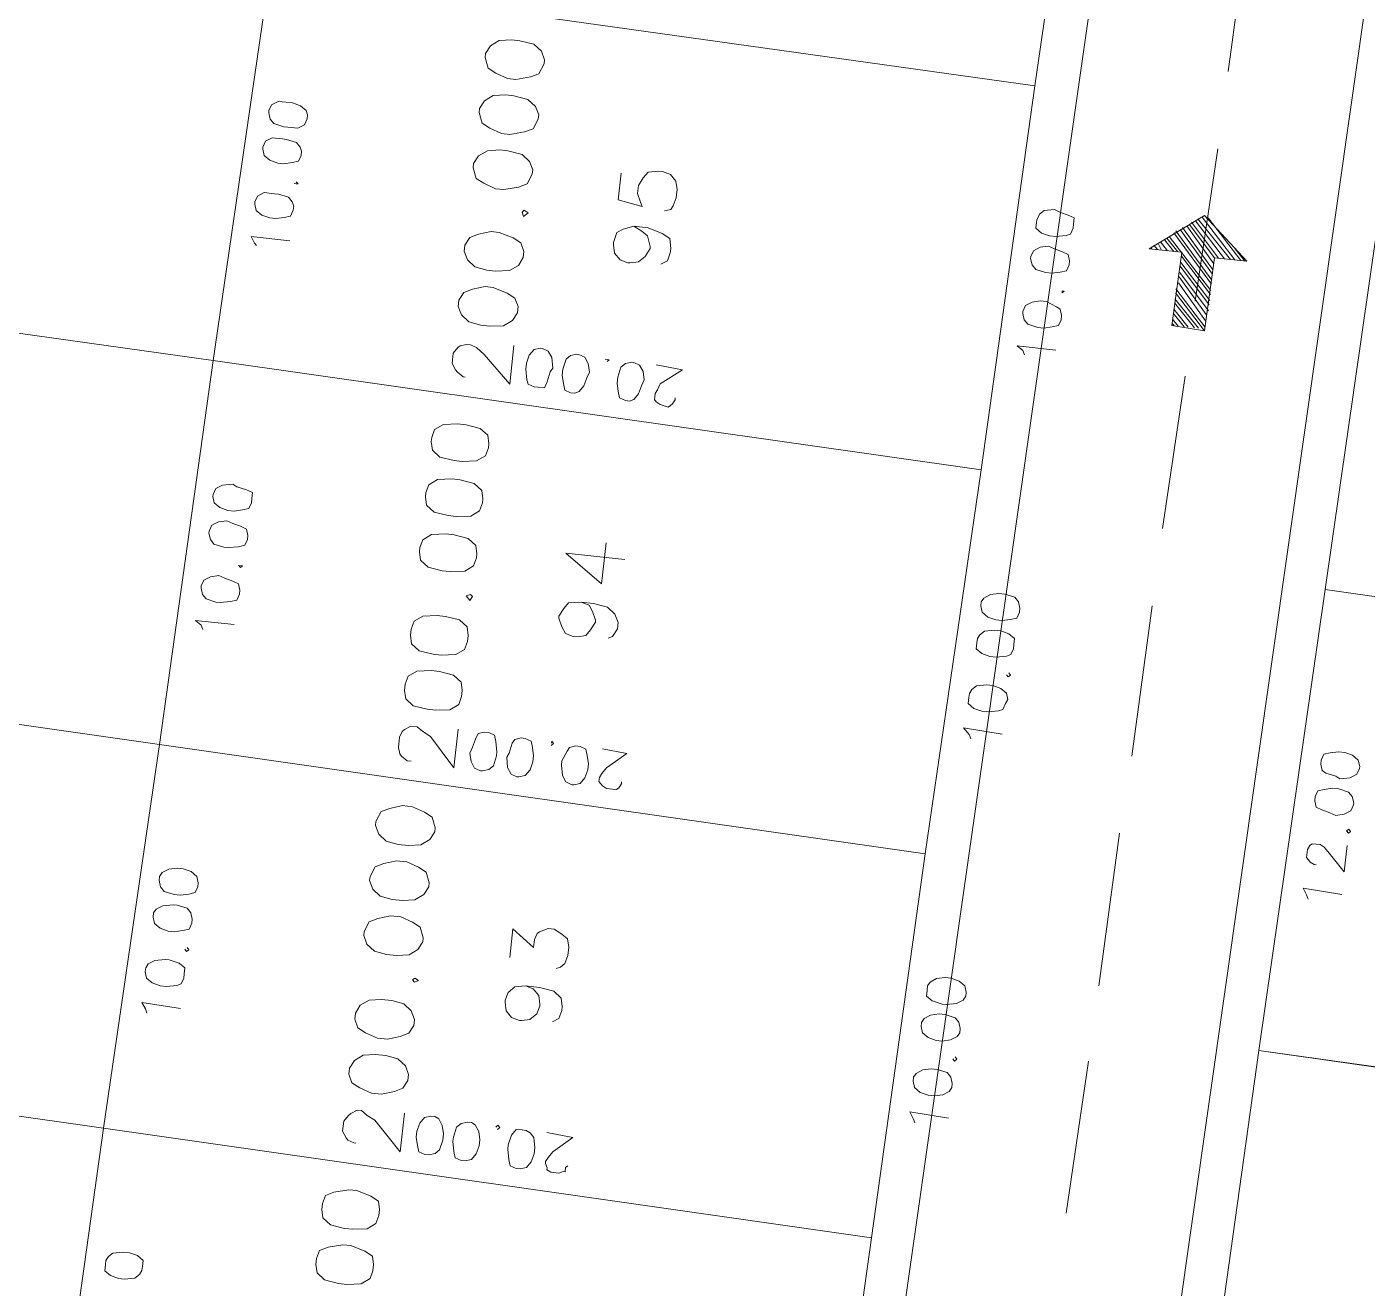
# Model space of a CAD drawing. Header units: metres. Extents: x -977055 to 805873, y -1033982 to 242021.
# Drawn here: x 2428.26 to 2463, y 715.44 to 748.14 of the extents above; entities that cross this region are included whole.
import ezdxf

# ---------------------------------------------------------------- set-up
doc = ezdxf.new("R2010")
doc.units = ezdxf.units.M
for name, color, linetype in [('PDF_acera', 7, 'Continuous'), ('PDF_areas por lote', 7, 'Continuous'), ('PDF_COTAS', 7, 'Continuous'), ('PDF_linea de centro', 7, 'Continuous'), ('PDF_LOTES', 7, 'Continuous'), ('PDF_No. lotes', 7, 'Continuous'), ('PDF_VIAS', 7, 'Continuous')]:
    doc.layers.add(name, color=color, linetype=linetype)

# ---------------------------------------------------------------- blocks, each defined once
blk = doc.blocks.new('CALLE')
at = {"layer": 'PDF_acera', "lineweight": 9}
for points in [[(-202.620096, -50.252832), (-201.265344, -48.982752), (-200.206944, -17.865792), (-201.477024, -16.468704), (-297.368064, -13.208832), (-298.722816, -14.478912), (-299.781216, -45.595872), (-298.511136, -46.950624)], [(-139.031424, -91.826784), (-137.676672, -90.556704), (-136.618272, -59.439744), (-137.888352, -58.084992), (-293.684832, -52.750656), (-245.083104, -88.185888)]]:
    blk.add_lwpolyline(points, close=True, dxfattribs=at)
at = {"layer": 'PDF_areas por lote', "lineweight": 9}
for points in [[(-268.706592, -35.816256), (-268.875936, -35.858592), (-269.002944, -36.027936), (-269.04528, -36.324288), (-269.04528, -36.493632), (-269.002944, -36.789984), (-268.875936, -36.959328), (-268.706592, -37.001664), (-268.579584, -37.001664), (-268.41024, -36.959328), (-268.325568, -36.789984), (-268.240896, -36.493632), (-268.240896, -36.324288), (-268.325568, -36.027936), (-268.41024, -35.858592), (-268.579584, -35.816256)], [(-267.56352, -35.816256), (-267.732864, -35.858592), (-267.859872, -36.027936), (-267.902208, -36.324288), (-267.902208, -36.493632), (-267.859872, -36.789984), (-267.732864, -36.959328), (-267.56352, -37.001664), (-267.436512, -37.001664), (-267.267168, -36.959328), (-267.182496, -36.789984), (-267.097824, -36.493632), (-267.097824, -36.324288), (-267.182496, -36.027936), (-267.267168, -35.858592), (-267.436512, -35.816256)], [(-264.727008, -36.070272), (-264.896352, -36.154944), (-264.981024, -36.324288), (-265.065696, -36.578304), (-265.065696, -36.789984), (-264.981024, -37.044), (-264.896352, -37.213344), (-264.727008, -37.298016), (-264.6, -37.298016), (-264.430656, -37.213344), (-264.303648, -37.044), (-264.261312, -36.789984), (-264.261312, -36.578304), (-264.303648, -36.324288), (-264.430656, -36.154944), (-264.6, -36.070272)], [(-263.583936, -36.070272), (-263.75328, -36.154944), (-263.837952, -36.324288), (-263.922624, -36.578304), (-263.922624, -36.789984), (-263.837952, -37.044), (-263.75328, -37.213344), (-263.583936, -37.298016), (-263.456928, -37.298016), (-263.287584, -37.213344), (-263.160576, -37.044), (-263.11824, -36.789984), (-263.11824, -36.578304), (-263.160576, -36.324288), (-263.287584, -36.154944), (-263.456928, -36.070272)], [(-261.84816, -36.070272), (-262.017504, -36.154944), (-262.144512, -36.324288), (-262.186848, -36.578304), (-262.186848, -36.789984), (-262.144512, -37.044), (-262.017504, -37.213344), (-261.84816, -37.298016), (-261.763488, -37.298016), (-261.551808, -37.213344), (-261.467136, -37.044), (-261.382464, -36.789984), (-261.382464, -36.578304), (-261.467136, -36.324288), (-261.551808, -36.154944), (-261.763488, -36.070272)], [(-260.705088, -36.070272), (-260.874432, -36.154944), (-261.00144, -36.324288), (-261.043776, -36.578304), (-261.043776, -36.789984), (-261.00144, -37.044), (-260.874432, -37.213344), (-260.705088, -37.298016), (-260.620416, -37.298016), (-260.408736, -37.213344), (-260.324064, -37.044), (-260.239392, -36.789984), (-260.239392, -36.578304), (-260.324064, -36.324288), (-260.408736, -36.154944), (-260.620416, -36.070272)], [(-259.562016, -36.070272), (-259.73136, -36.154944), (-259.858368, -36.324288), (-259.900704, -36.578304), (-259.900704, -36.789984), (-259.858368, -37.044), (-259.73136, -37.213344), (-259.562016, -37.298016), (-259.477344, -37.298016), (-259.265664, -37.213344), (-259.180992, -37.044), (-259.09632, -36.789984), (-259.09632, -36.578304), (-259.180992, -36.324288), (-259.265664, -36.154944), (-259.477344, -36.070272)], [(-256.725504, -36.366624), (-256.894848, -36.40896), (-257.021856, -36.578304), (-257.064192, -36.874656), (-257.064192, -37.044), (-257.021856, -37.340352), (-256.894848, -37.509696), (-256.725504, -37.552032), (-256.598496, -37.552032), (-256.429152, -37.509696), (-256.302144, -37.340352), (-256.259808, -37.044), (-256.259808, -36.874656), (-256.302144, -36.578304), (-256.429152, -36.40896), (-256.598496, -36.366624)], [(-255.582432, -36.366624), (-255.751776, -36.40896), (-255.878784, -36.578304), (-255.92112, -36.874656), (-255.92112, -37.044), (-255.878784, -37.340352), (-255.751776, -37.509696), (-255.582432, -37.552032), (-255.455424, -37.552032), (-255.28608, -37.509696), (-255.159072, -37.340352), (-255.116736, -37.044), (-255.116736, -36.874656), (-255.159072, -36.578304), (-255.28608, -36.40896), (-255.455424, -36.366624)], [(-253.846656, -36.366624), (-254.016, -36.40896), (-254.143008, -36.578304), (-254.185344, -36.874656), (-254.185344, -37.044), (-254.143008, -37.340352), (-254.016, -37.509696), (-253.846656, -37.552032), (-253.761984, -37.552032), (-253.59264, -37.509696), (-253.465632, -37.340352), (-253.423296, -37.044), (-253.423296, -36.874656), (-253.465632, -36.578304), (-253.59264, -36.40896), (-253.761984, -36.366624)], [(-252.703584, -36.366624), (-252.872928, -36.40896), (-252.999936, -36.578304), (-253.042272, -36.874656), (-253.042272, -37.044), (-252.999936, -37.340352), (-252.872928, -37.509696), (-252.703584, -37.552032), (-252.618912, -37.552032), (-252.449568, -37.509696), (-252.32256, -37.340352), (-252.280224, -37.044), (-252.280224, -36.874656), (-252.32256, -36.578304), (-252.449568, -36.40896), (-252.618912, -36.366624)], [(-251.560512, -36.366624), (-251.729856, -36.40896), (-251.856864, -36.578304), (-251.8992, -36.874656), (-251.8992, -37.044), (-251.856864, -37.340352), (-251.729856, -37.509696), (-251.560512, -37.552032), (-251.47584, -37.552032), (-251.306496, -37.509696), (-251.179488, -37.340352), (-251.137152, -37.044), (-251.137152, -36.874656), (-251.179488, -36.578304), (-251.306496, -36.40896), (-251.47584, -36.366624)], [(-248.724, -36.62064), (-248.893344, -36.705312), (-249.020352, -36.874656), (-249.062688, -37.128672), (-249.062688, -37.298016), (-249.020352, -37.594368), (-248.893344, -37.763712), (-248.724, -37.848384), (-248.596992, -37.848384), (-248.427648, -37.763712), (-248.342976, -37.594368), (-248.258304, -37.298016), (-248.258304, -37.128672), (-248.342976, -36.874656), (-248.427648, -36.705312), (-248.596992, -36.62064)], [(-247.580928, -36.62064), (-247.750272, -36.705312), (-247.87728, -36.874656), (-247.919616, -37.128672), (-247.919616, -37.298016), (-247.87728, -37.594368), (-247.750272, -37.763712), (-247.580928, -37.848384), (-247.45392, -37.848384), (-247.284576, -37.763712), (-247.199904, -37.594368), (-247.115232, -37.298016), (-247.115232, -37.128672), (-247.199904, -36.874656), (-247.284576, -36.705312), (-247.45392, -36.62064)], [(-245.845152, -36.62064), (-246.056832, -36.705312), (-246.141504, -36.874656), (-246.226176, -37.128672), (-246.226176, -37.298016), (-246.141504, -37.594368), (-246.056832, -37.763712), (-245.845152, -37.848384), (-245.76048, -37.848384), (-245.591136, -37.763712), (-245.464128, -37.594368), (-245.421792, -37.298016), (-245.421792, -37.128672), (-245.464128, -36.874656), (-245.591136, -36.705312), (-245.76048, -36.62064)], [(-244.70208, -36.62064), (-244.91376, -36.705312), (-244.998432, -36.874656), (-245.083104, -37.128672), (-245.083104, -37.298016), (-244.998432, -37.594368), (-244.91376, -37.763712), (-244.70208, -37.848384), (-244.617408, -37.848384), (-244.448064, -37.763712), (-244.321056, -37.594368), (-244.27872, -37.298016), (-244.27872, -37.128672), (-244.321056, -36.874656), (-244.448064, -36.705312), (-244.617408, -36.62064)], [(-243.559008, -36.62064), (-243.770688, -36.705312), (-243.85536, -36.874656), (-243.940032, -37.128672), (-243.940032, -37.298016), (-243.85536, -37.594368), (-243.770688, -37.763712), (-243.559008, -37.848384), (-243.474336, -37.848384), (-243.304992, -37.763712), (-243.177984, -37.594368), (-243.135648, -37.298016), (-243.135648, -37.128672), (-243.177984, -36.874656), (-243.304992, -36.705312), (-243.474336, -36.62064)], [(-262.652544, -37.171008), (-262.69488, -37.213344), (-262.652544, -37.298016), (-262.610208, -37.213344)], [(-254.65104, -37.425024), (-254.735712, -37.509696), (-254.65104, -37.552032), (-254.608704, -37.509696)], [(-246.649536, -37.721376), (-246.734208, -37.763712), (-246.649536, -37.848384), (-246.6072, -37.763712)]]:
    blk.add_lwpolyline(points, close=True, dxfattribs=at)
for points in [[(-266.124096, -36.366624), (-266.124096, -36.324288), (-266.08176, -36.19728), (-266.039424, -36.154944), (-265.912416, -36.070272), (-265.700736, -36.070272), (-265.573728, -36.154944), (-265.531392, -36.19728), (-265.44672, -36.324288), (-265.44672, -36.40896), (-265.531392, -36.535968), (-265.616064, -36.705312), (-266.208768, -37.298016), (-265.404384, -37.298016)], [(-258.164928, -36.662976), (-258.164928, -36.578304), (-258.080256, -36.451296), (-258.03792, -36.40896), (-257.910912, -36.366624), (-257.699232, -36.366624), (-257.572224, -36.40896), (-257.529888, -36.451296), (-257.445216, -36.578304), (-257.445216, -36.705312), (-257.529888, -36.83232), (-257.61456, -37.001664), (-258.207264, -37.552032), (-257.40288, -37.552032)], [(-250.163424, -36.916992), (-250.163424, -36.874656), (-250.078752, -36.747648), (-250.036416, -36.705312), (-249.909408, -36.62064), (-249.697728, -36.62064), (-249.57072, -36.705312), (-249.528384, -36.747648), (-249.486048, -36.874656), (-249.486048, -36.959328), (-249.528384, -37.086336), (-249.655392, -37.25568), (-250.20576, -37.848384), (-249.401376, -37.848384)]]:
    blk.add_lwpolyline(points, dxfattribs=at)
at = {"layer": 'PDF_COTAS', "lineweight": 9}
for points in [[(-269.172288, -31.497984), (-269.299296, -31.497984), (-269.383968, -31.624992), (-269.426304, -31.794336), (-269.426304, -31.921344), (-269.383968, -32.133024), (-269.299296, -32.217696), (-269.214624, -32.260032), (-269.129952, -32.260032), (-269.002944, -32.260032), (-268.918272, -32.133024), (-268.875936, -31.96368), (-268.875936, -31.836672), (-268.918272, -31.624992), (-269.002944, -31.54032), (-269.087616, -31.497984)], [(-269.172288, -31.497984), (-269.299296, -31.497984), (-269.383968, -31.624992), (-269.426304, -31.794336), (-269.426304, -31.921344), (-269.383968, -32.133024), (-269.299296, -32.217696), (-269.214624, -32.260032), (-269.129952, -32.260032), (-269.002944, -32.260032), (-268.918272, -32.133024), (-268.875936, -31.96368), (-268.875936, -31.836672), (-268.918272, -31.624992), (-269.002944, -31.54032), (-269.087616, -31.497984)], [(-263.75328, -32.471712), (-263.710944, -31.667328), (-263.837952, -31.752), (-263.922624, -31.794336), (-263.837952, -31.752), (-263.710944, -31.667328)], [(-263.075904, -31.667328), (-263.202912, -31.709664), (-263.287584, -31.836672), (-263.32992, -32.006016), (-263.32992, -32.133024), (-263.287584, -32.344704), (-263.245248, -32.429376), (-263.11824, -32.471712), (-263.033568, -32.471712), (-262.90656, -32.471712), (-262.821888, -32.344704), (-262.779552, -32.133024), (-262.779552, -32.048352), (-262.821888, -31.836672), (-262.90656, -31.709664), (-262.991232, -31.667328)], [(-263.075904, -31.667328), (-263.202912, -31.709664), (-263.287584, -31.836672), (-263.32992, -32.006016), (-263.32992, -32.133024), (-263.287584, -32.344704), (-263.245248, -32.429376), (-263.11824, -32.471712), (-263.033568, -32.471712), (-262.90656, -32.471712), (-262.821888, -32.344704), (-262.779552, -32.133024), (-262.779552, -32.048352), (-262.821888, -31.836672), (-262.90656, -31.709664), (-262.991232, -31.667328)], [(-261.932832, -31.709664), (-262.05984, -31.752), (-262.144512, -31.879008), (-262.186848, -32.048352), (-262.186848, -32.17536), (-262.144512, -32.344704), (-262.102176, -32.471712), (-261.975168, -32.514048), (-261.890496, -32.514048), (-261.763488, -32.471712), (-261.678816, -32.38704), (-261.63648, -32.17536), (-261.63648, -32.090688), (-261.678816, -31.879008), (-261.763488, -31.752), (-261.84816, -31.709664)], [(-261.932832, -31.709664), (-262.05984, -31.752), (-262.144512, -31.879008), (-262.186848, -32.048352), (-262.186848, -32.17536), (-262.144512, -32.344704), (-262.102176, -32.471712), (-261.975168, -32.514048), (-261.890496, -32.514048), (-261.763488, -32.471712), (-261.678816, -32.38704), (-261.63648, -32.17536), (-261.63648, -32.090688), (-261.678816, -31.879008), (-261.763488, -31.752), (-261.84816, -31.709664)], [(-261.170784, -31.752), (-261.297792, -31.794336), (-261.382464, -31.879008), (-261.4248, -32.090688), (-261.4248, -32.217696), (-261.382464, -32.38704), (-261.340128, -32.514048), (-261.21312, -32.556384), (-261.128448, -32.556384), (-261.00144, -32.514048), (-260.916768, -32.38704), (-260.874432, -32.217696), (-260.874432, -32.090688), (-260.916768, -31.921344), (-261.00144, -31.794336), (-261.086112, -31.752)], [(-261.170784, -31.752), (-261.297792, -31.794336), (-261.382464, -31.879008), (-261.4248, -32.090688), (-261.4248, -32.217696), (-261.382464, -32.38704), (-261.340128, -32.514048), (-261.21312, -32.556384), (-261.128448, -32.556384), (-261.00144, -32.514048), (-260.916768, -32.38704), (-260.874432, -32.217696), (-260.874432, -32.090688), (-260.916768, -31.921344), (-261.00144, -31.794336), (-261.086112, -31.752)], [(-255.751776, -32.725728), (-255.751776, -31.921344), (-255.836448, -32.048352), (-255.92112, -32.090688), (-255.836448, -32.048352), (-255.751776, -31.921344)], [(-255.0744, -31.96368), (-255.201408, -32.006016), (-255.28608, -32.090688), (-255.328416, -32.302368), (-255.328416, -32.38704), (-255.28608, -32.59872), (-255.243744, -32.725728), (-255.116736, -32.768064), (-255.032064, -32.768064), (-254.905056, -32.725728), (-254.86272, -32.59872), (-254.820384, -32.429376), (-254.778048, -32.302368), (-254.820384, -32.133024), (-254.905056, -32.006016), (-255.032064, -31.96368)], [(-255.0744, -31.96368), (-255.201408, -32.006016), (-255.28608, -32.090688), (-255.328416, -32.302368), (-255.328416, -32.38704), (-255.28608, -32.59872), (-255.243744, -32.725728), (-255.116736, -32.768064), (-255.032064, -32.768064), (-254.905056, -32.725728), (-254.86272, -32.59872), (-254.820384, -32.429376), (-254.778048, -32.302368), (-254.820384, -32.133024), (-254.905056, -32.006016), (-255.032064, -31.96368)], [(-253.931328, -32.006016), (-254.058336, -32.048352), (-254.143008, -32.133024), (-254.185344, -32.344704), (-254.185344, -32.429376), (-254.143008, -32.641056), (-254.100672, -32.768064), (-253.973664, -32.8104), (-253.888992, -32.8104), (-253.761984, -32.768064), (-253.719648, -32.641056), (-253.677312, -32.471712), (-253.634976, -32.344704), (-253.677312, -32.17536), (-253.761984, -32.048352), (-253.888992, -32.006016)], [(-253.931328, -32.006016), (-254.058336, -32.048352), (-254.143008, -32.133024), (-254.185344, -32.344704), (-254.185344, -32.429376), (-254.143008, -32.641056), (-254.100672, -32.768064), (-253.973664, -32.8104), (-253.888992, -32.8104), (-253.761984, -32.768064), (-253.719648, -32.641056), (-253.677312, -32.471712), (-253.634976, -32.344704), (-253.677312, -32.17536), (-253.761984, -32.048352), (-253.888992, -32.006016)], [(-253.16928, -32.006016), (-253.296288, -32.048352), (-253.38096, -32.17536), (-253.423296, -32.344704), (-253.423296, -32.471712), (-253.38096, -32.641056), (-253.338624, -32.768064), (-253.211616, -32.8104), (-253.126944, -32.8104), (-252.999936, -32.8104), (-252.9576, -32.683392), (-252.915264, -32.471712), (-252.872928, -32.38704), (-252.915264, -32.17536), (-252.999936, -32.048352), (-253.126944, -32.006016)], [(-253.16928, -32.006016), (-253.296288, -32.048352), (-253.38096, -32.17536), (-253.423296, -32.344704), (-253.423296, -32.471712), (-253.38096, -32.641056), (-253.338624, -32.768064), (-253.211616, -32.8104), (-253.126944, -32.8104), (-252.999936, -32.8104), (-252.9576, -32.683392), (-252.915264, -32.471712), (-252.872928, -32.38704), (-252.915264, -32.17536), (-252.999936, -32.048352), (-253.126944, -32.006016)], [(-247.750272, -33.02208), (-247.750272, -32.217696), (-247.87728, -32.302368), (-247.919616, -32.344704), (-247.87728, -32.302368), (-247.750272, -32.217696)], [(-247.072896, -32.217696), (-247.199904, -32.260032), (-247.284576, -32.38704), (-247.326912, -32.556384), (-247.326912, -32.683392), (-247.284576, -32.852736), (-247.24224, -32.979744), (-247.115232, -33.02208), (-247.03056, -33.02208), (-246.945888, -32.979744), (-246.861216, -32.895072), (-246.81888, -32.683392), (-246.81888, -32.59872), (-246.81888, -32.38704), (-246.903552, -32.260032), (-247.03056, -32.217696)], [(-247.072896, -32.217696), (-247.199904, -32.260032), (-247.284576, -32.38704), (-247.326912, -32.556384), (-247.326912, -32.683392), (-247.284576, -32.852736), (-247.24224, -32.979744), (-247.115232, -33.02208), (-247.03056, -33.02208), (-246.945888, -32.979744), (-246.861216, -32.895072), (-246.81888, -32.683392), (-246.81888, -32.59872), (-246.81888, -32.38704), (-246.903552, -32.260032), (-247.03056, -32.217696)], [(-245.929824, -32.260032), (-246.056832, -32.302368), (-246.141504, -32.429376), (-246.18384, -32.59872), (-246.18384, -32.725728), (-246.141504, -32.895072), (-246.099168, -33.02208), (-245.97216, -33.064416), (-245.887488, -33.064416), (-245.802816, -33.02208), (-245.718144, -32.937408), (-245.675808, -32.725728), (-245.675808, -32.641056), (-245.675808, -32.429376), (-245.76048, -32.302368), (-245.887488, -32.260032)], [(-245.929824, -32.260032), (-246.056832, -32.302368), (-246.141504, -32.429376), (-246.18384, -32.59872), (-246.18384, -32.725728), (-246.141504, -32.895072), (-246.099168, -33.02208), (-245.97216, -33.064416), (-245.887488, -33.064416), (-245.802816, -33.02208), (-245.718144, -32.937408), (-245.675808, -32.725728), (-245.675808, -32.641056), (-245.675808, -32.429376), (-245.76048, -32.302368), (-245.887488, -32.260032)], [(-245.167776, -32.302368), (-245.294784, -32.344704), (-245.379456, -32.429376), (-245.421792, -32.641056), (-245.421792, -32.725728), (-245.421792, -32.937408), (-245.33712, -33.064416), (-245.210112, -33.106752), (-245.12544, -33.106752), (-245.040768, -33.064416), (-244.956096, -32.937408), (-244.91376, -32.768064), (-244.91376, -32.641056), (-244.91376, -32.471712), (-244.998432, -32.344704), (-245.12544, -32.302368)], [(-245.167776, -32.302368), (-245.294784, -32.344704), (-245.379456, -32.429376), (-245.421792, -32.641056), (-245.421792, -32.725728), (-245.421792, -32.937408), (-245.33712, -33.064416), (-245.210112, -33.106752), (-245.12544, -33.106752), (-245.040768, -33.064416), (-244.956096, -32.937408), (-244.91376, -32.768064), (-244.91376, -32.641056), (-244.91376, -32.471712), (-244.998432, -32.344704), (-245.12544, -32.302368)], [(-262.4832, -32.471712), (-262.525536, -32.514048), (-262.567872, -32.471712), (-262.525536, -32.429376), (-262.567872, -32.471712), (-262.525536, -32.514048)], [(-254.524032, -32.725728), (-254.524032, -32.768064), (-254.566368, -32.725728), (-254.524032, -32.683392), (-254.566368, -32.725728), (-254.524032, -32.768064)], [(-246.522528, -33.02208), (-246.564864, -33.064416), (-246.564864, -33.02208), (-246.564864, -32.979744), (-246.564864, -33.02208), (-246.564864, -33.064416)], [(-266.208768, -37.89072), (-266.166432, -38.017728), (-266.08176, -38.1024), (-265.87008, -38.144736), (-265.743072, -38.144736), (-265.573728, -38.1024), (-265.44672, -38.017728), (-265.404384, -37.933056), (-265.404384, -37.848384), (-265.44672, -37.721376), (-265.573728, -37.636704), (-265.743072, -37.594368), (-265.87008, -37.594368), (-266.039424, -37.636704), (-266.166432, -37.67904), (-266.208768, -37.806048)], [(-266.208768, -37.89072), (-266.166432, -38.017728), (-266.08176, -38.1024), (-265.87008, -38.144736), (-265.743072, -38.144736), (-265.573728, -38.1024), (-265.44672, -38.017728), (-265.404384, -37.933056), (-265.404384, -37.848384), (-265.44672, -37.721376), (-265.573728, -37.636704), (-265.743072, -37.594368), (-265.87008, -37.594368), (-266.039424, -37.636704), (-266.166432, -37.67904), (-266.208768, -37.806048)], [(-258.207264, -38.144736), (-258.164928, -38.271744), (-258.080256, -38.356416), (-257.868576, -38.398752), (-257.783904, -38.398752), (-257.572224, -38.356416), (-257.445216, -38.31408), (-257.40288, -38.187072), (-257.40288, -38.1024), (-257.445216, -37.975392), (-257.572224, -37.933056), (-257.741568, -37.89072), (-257.868576, -37.848384), (-258.03792, -37.89072), (-258.164928, -37.975392), (-258.207264, -38.1024)], [(-258.207264, -38.144736), (-258.164928, -38.271744), (-258.080256, -38.356416), (-257.868576, -38.398752), (-257.783904, -38.398752), (-257.572224, -38.356416), (-257.445216, -38.31408), (-257.40288, -38.187072), (-257.40288, -38.1024), (-257.445216, -37.975392), (-257.572224, -37.933056), (-257.741568, -37.89072), (-257.868576, -37.848384), (-258.03792, -37.89072), (-258.164928, -37.975392), (-258.207264, -38.1024)], [(-250.20576, -38.441088), (-250.20576, -38.568096), (-250.078752, -38.610432), (-249.867072, -38.652768), (-249.7824, -38.695104), (-249.57072, -38.652768), (-249.443712, -38.568096), (-249.401376, -38.441088), (-249.401376, -38.398752), (-249.443712, -38.271744), (-249.57072, -38.187072), (-249.740064, -38.144736), (-249.867072, -38.144736), (-250.078752, -38.187072), (-250.163424, -38.229408), (-250.20576, -38.356416)], [(-250.20576, -38.441088), (-250.20576, -38.568096), (-250.078752, -38.610432), (-249.867072, -38.652768), (-249.7824, -38.695104), (-249.57072, -38.652768), (-249.443712, -38.568096), (-249.401376, -38.441088), (-249.401376, -38.398752), (-249.443712, -38.271744), (-249.57072, -38.187072), (-249.740064, -38.144736), (-249.867072, -38.144736), (-250.078752, -38.187072), (-250.163424, -38.229408), (-250.20576, -38.356416)], [(-266.251104, -38.652768), (-266.208768, -38.779776), (-266.08176, -38.864448), (-265.912416, -38.906784), (-265.785408, -38.906784), (-265.616064, -38.864448), (-265.489056, -38.779776), (-265.44672, -38.695104), (-265.44672, -38.610432), (-265.489056, -38.483424), (-265.573728, -38.398752), (-265.785408, -38.356416), (-265.87008, -38.356416), (-266.08176, -38.398752), (-266.208768, -38.441088), (-266.251104, -38.568096)], [(-266.251104, -38.652768), (-266.208768, -38.779776), (-266.08176, -38.864448), (-265.912416, -38.906784), (-265.785408, -38.906784), (-265.616064, -38.864448), (-265.489056, -38.779776), (-265.44672, -38.695104), (-265.44672, -38.610432), (-265.489056, -38.483424), (-265.573728, -38.398752), (-265.785408, -38.356416), (-265.87008, -38.356416), (-266.08176, -38.398752), (-266.208768, -38.441088), (-266.251104, -38.568096)], [(-258.2496, -38.906784), (-258.207264, -39.033792), (-258.080256, -39.118464), (-257.910912, -39.1608), (-257.783904, -39.1608), (-257.61456, -39.118464), (-257.487552, -39.076128), (-257.445216, -38.94912), (-257.445216, -38.864448), (-257.487552, -38.73744), (-257.572224, -38.695104), (-257.783904, -38.652768), (-257.868576, -38.610432), (-258.080256, -38.652768), (-258.207264, -38.73744), (-258.2496, -38.864448)], [(-258.2496, -38.906784), (-258.207264, -39.033792), (-258.080256, -39.118464), (-257.910912, -39.1608), (-257.783904, -39.1608), (-257.61456, -39.118464), (-257.487552, -39.076128), (-257.445216, -38.94912), (-257.445216, -38.864448), (-257.487552, -38.73744), (-257.572224, -38.695104), (-257.783904, -38.652768), (-257.868576, -38.610432), (-258.080256, -38.652768), (-258.207264, -38.73744), (-258.2496, -38.864448)], [(-250.248096, -39.203136), (-250.20576, -39.287808), (-250.078752, -39.37248), (-249.909408, -39.414816), (-249.7824, -39.457152), (-249.613056, -39.414816), (-249.486048, -39.330144), (-249.443712, -39.203136), (-249.443712, -39.1608), (-249.486048, -39.033792), (-249.57072, -38.94912), (-249.7824, -38.906784), (-249.909408, -38.906784), (-250.078752, -38.94912), (-250.20576, -38.991456), (-250.248096, -39.118464)], [(-250.248096, -39.203136), (-250.20576, -39.287808), (-250.078752, -39.37248), (-249.909408, -39.414816), (-249.7824, -39.457152), (-249.613056, -39.414816), (-249.486048, -39.330144), (-249.443712, -39.203136), (-249.443712, -39.1608), (-249.486048, -39.033792), (-249.57072, -38.94912), (-249.7824, -38.906784), (-249.909408, -38.906784), (-250.078752, -38.94912), (-250.20576, -38.991456), (-250.248096, -39.118464)], [(-265.489056, -39.203136), (-265.44672, -39.245472), (-265.489056, -39.287808), (-265.531392, -39.245472), (-265.489056, -39.287808), (-265.44672, -39.245472)], [(-266.29344, -39.79584), (-266.251104, -39.922848), (-266.124096, -40.00752), (-265.954752, -40.049856), (-265.827744, -40.049856), (-265.616064, -40.00752), (-265.531392, -39.922848), (-265.489056, -39.838176), (-265.489056, -39.753504), (-265.489056, -39.626496), (-265.616064, -39.541824), (-265.827744, -39.499488), (-265.912416, -39.499488), (-266.124096, -39.541824), (-266.251104, -39.58416), (-266.29344, -39.711168)], [(-266.29344, -39.79584), (-266.251104, -39.922848), (-266.124096, -40.00752), (-265.954752, -40.049856), (-265.827744, -40.049856), (-265.616064, -40.00752), (-265.531392, -39.922848), (-265.489056, -39.838176), (-265.489056, -39.753504), (-265.489056, -39.626496), (-265.616064, -39.541824), (-265.827744, -39.499488), (-265.912416, -39.499488), (-266.124096, -39.541824), (-266.251104, -39.58416), (-266.29344, -39.711168)], [(-257.487552, -39.499488), (-257.445216, -39.499488), (-257.487552, -39.541824), (-257.529888, -39.499488), (-257.487552, -39.541824), (-257.445216, -39.499488)], [(-258.291936, -40.049856), (-258.2496, -40.176864), (-258.122592, -40.261536), (-257.953248, -40.303872), (-257.82624, -40.303872), (-257.656896, -40.261536), (-257.529888, -40.2192), (-257.487552, -40.092192), (-257.487552, -40.00752), (-257.529888, -39.880512), (-257.61456, -39.838176), (-257.82624, -39.753504), (-257.910912, -39.753504), (-258.122592, -39.79584), (-258.2496, -39.880512), (-258.291936, -40.00752)], [(-258.291936, -40.049856), (-258.2496, -40.176864), (-258.122592, -40.261536), (-257.953248, -40.303872), (-257.82624, -40.303872), (-257.656896, -40.261536), (-257.529888, -40.2192), (-257.487552, -40.092192), (-257.487552, -40.00752), (-257.529888, -39.880512), (-257.61456, -39.838176), (-257.82624, -39.753504), (-257.910912, -39.753504), (-258.122592, -39.79584), (-258.2496, -39.880512), (-258.291936, -40.00752)], [(-249.486048, -39.753504), (-249.486048, -39.79584), (-249.486048, -39.838176), (-249.528384, -39.79584), (-249.486048, -39.838176), (-249.486048, -39.79584)], [(-250.290432, -40.346208), (-250.248096, -40.43088), (-250.121088, -40.515552), (-249.951744, -40.557888), (-249.824736, -40.600224), (-249.655392, -40.557888), (-249.528384, -40.473216), (-249.486048, -40.346208), (-249.486048, -40.303872), (-249.528384, -40.176864), (-249.613056, -40.092192), (-249.824736, -40.049856), (-249.951744, -40.049856), (-250.121088, -40.092192), (-250.248096, -40.134528), (-250.290432, -40.261536)], [(-250.290432, -40.346208), (-250.248096, -40.43088), (-250.121088, -40.515552), (-249.951744, -40.557888), (-249.824736, -40.600224), (-249.655392, -40.557888), (-249.528384, -40.473216), (-249.486048, -40.346208), (-249.486048, -40.303872), (-249.528384, -40.176864), (-249.613056, -40.092192), (-249.824736, -40.049856), (-249.951744, -40.049856), (-250.121088, -40.092192), (-250.248096, -40.134528), (-250.290432, -40.261536)], [(-265.489056, -40.261536), (-265.531392, -40.811904), (-265.87008, -40.43088), (-265.997088, -40.346208), (-266.08176, -40.303872), (-266.124096, -40.303872), (-266.208768, -40.346208), (-266.251104, -40.346208), (-266.29344, -40.43088), (-266.29344, -40.600224), (-266.251104, -40.684896), (-266.251104, -40.727232), (-266.166432, -40.727232), (-266.124096, -40.769568), (-266.166432, -40.727232), (-266.251104, -40.727232), (-266.251104, -40.684896), (-266.29344, -40.600224), (-266.29344, -40.43088), (-266.251104, -40.346208), (-266.208768, -40.346208), (-266.124096, -40.303872), (-266.08176, -40.303872), (-265.997088, -40.346208), (-265.87008, -40.43088), (-265.531392, -40.811904)], [(-257.487552, -40.557888), (-257.529888, -41.06592), (-257.868576, -40.684896), (-257.995584, -40.600224), (-258.080256, -40.557888), (-258.164928, -40.557888), (-258.207264, -40.600224), (-258.2496, -40.64256), (-258.291936, -40.727232), (-258.291936, -40.85424), (-258.291936, -40.938912), (-258.2496, -40.981248), (-258.164928, -41.023584), (-258.122592, -41.023584), (-258.164928, -41.023584), (-258.2496, -40.981248), (-258.291936, -40.938912), (-258.291936, -40.85424), (-258.291936, -40.727232), (-258.2496, -40.64256), (-258.207264, -40.600224), (-258.164928, -40.557888), (-258.080256, -40.557888), (-257.995584, -40.600224), (-257.868576, -40.684896), (-257.529888, -41.06592)], [(-249.486048, -40.811904), (-249.528384, -41.362272), (-249.867072, -40.938912), (-249.99408, -40.896576), (-250.078752, -40.85424), (-250.163424, -40.85424), (-250.20576, -40.85424), (-250.248096, -40.896576), (-250.290432, -40.981248), (-250.332768, -41.150592), (-250.290432, -41.192928), (-250.248096, -41.235264), (-250.163424, -41.2776), (-250.121088, -41.2776), (-250.163424, -41.2776), (-250.248096, -41.235264), (-250.290432, -41.192928), (-250.332768, -41.150592), (-250.290432, -40.981248), (-250.248096, -40.896576), (-250.20576, -40.85424), (-250.163424, -40.85424), (-250.078752, -40.85424), (-249.99408, -40.896576), (-249.867072, -40.938912), (-249.528384, -41.362272)], [(-263.626272, -47.670336), (-263.75328, -47.712672), (-263.837952, -47.83968), (-263.880288, -48.009024), (-263.880288, -48.136032), (-263.837952, -48.305376), (-263.75328, -48.432384), (-263.668608, -48.47472), (-263.583936, -48.47472), (-263.456928, -48.432384), (-263.372256, -48.347712), (-263.32992, -48.136032), (-263.32992, -48.009024), (-263.372256, -47.83968), (-263.456928, -47.712672), (-263.5416, -47.670336)], [(-262.4832, -47.712672), (-262.610208, -47.755008), (-262.69488, -47.882016), (-262.737216, -48.05136), (-262.737216, -48.178368), (-262.69488, -48.347712), (-262.610208, -48.47472), (-262.525536, -48.517056), (-262.440864, -48.517056), (-262.313856, -48.47472), (-262.229184, -48.390048), (-262.186848, -48.178368), (-262.186848, -48.05136), (-262.229184, -47.882016), (-262.313856, -47.755008), (-262.398528, -47.712672)], [(-261.721152, -47.755008), (-261.84816, -47.755008), (-261.932832, -47.882016), (-261.975168, -48.093696), (-261.975168, -48.178368), (-261.932832, -48.390048), (-261.84816, -48.517056), (-261.763488, -48.559392), (-261.678816, -48.559392), (-261.551808, -48.517056), (-261.467136, -48.390048), (-261.4248, -48.220704), (-261.4248, -48.093696), (-261.467136, -47.924352), (-261.551808, -47.797344), (-261.63648, -47.755008)], [(-255.624768, -47.966688), (-255.751776, -47.966688), (-255.836448, -48.093696), (-255.878784, -48.26304), (-255.878784, -48.390048), (-255.836448, -48.601728), (-255.794112, -48.6864), (-255.667104, -48.728736), (-255.582432, -48.771072), (-255.455424, -48.728736), (-255.370752, -48.601728), (-255.328416, -48.432384), (-255.328416, -48.305376), (-255.370752, -48.093696), (-255.455424, -48.009024), (-255.540096, -47.966688)], [(-254.481696, -48.009024), (-254.608704, -48.009024), (-254.693376, -48.136032), (-254.735712, -48.305376), (-254.735712, -48.432384), (-254.693376, -48.644064), (-254.65104, -48.728736), (-254.524032, -48.771072), (-254.43936, -48.771072), (-254.312352, -48.771072), (-254.22768, -48.644064), (-254.185344, -48.47472), (-254.185344, -48.347712), (-254.22768, -48.136032), (-254.312352, -48.05136), (-254.397024, -48.009024)], [(-253.719648, -48.009024), (-253.846656, -48.05136), (-253.931328, -48.178368), (-253.973664, -48.347712), (-253.973664, -48.47472), (-253.931328, -48.644064), (-253.888992, -48.771072), (-253.761984, -48.813408), (-253.677312, -48.813408), (-253.550304, -48.771072), (-253.465632, -48.6864), (-253.423296, -48.47472), (-253.423296, -48.347712), (-253.465632, -48.178368), (-253.550304, -48.05136), (-253.634976, -48.009024)], [(-247.623264, -48.220704), (-247.750272, -48.26304), (-247.834944, -48.347712), (-247.87728, -48.559392), (-247.87728, -48.6864), (-247.834944, -48.855744), (-247.792608, -48.982752), (-247.6656, -49.025088), (-247.580928, -49.025088), (-247.45392, -48.982752), (-247.411584, -48.89808), (-247.326912, -48.6864), (-247.326912, -48.559392), (-247.369248, -48.390048), (-247.45392, -48.26304), (-247.580928, -48.220704)], [(-246.480192, -48.26304), (-246.6072, -48.305376), (-246.691872, -48.390048), (-246.734208, -48.601728), (-246.734208, -48.728736), (-246.691872, -48.89808), (-246.649536, -49.025088), (-246.522528, -49.067424), (-246.437856, -49.067424), (-246.310848, -49.025088), (-246.268512, -48.89808), (-246.226176, -48.728736), (-246.18384, -48.601728), (-246.226176, -48.432384), (-246.310848, -48.305376), (-246.437856, -48.26304)], [(-245.718144, -48.305376), (-245.845152, -48.305376), (-245.929824, -48.432384), (-245.97216, -48.601728), (-245.97216, -48.728736), (-245.929824, -48.940416), (-245.887488, -49.025088), (-245.76048, -49.067424), (-245.675808, -49.067424), (-245.5488, -49.067424), (-245.506464, -48.940416), (-245.464128, -48.771072), (-245.421792, -48.644064), (-245.464128, -48.432384), (-245.5488, -48.347712), (-245.675808, -48.305376)], [(-247.072896, -48.982752), (-247.115232, -48.982752), (-247.072896, -49.025088)], [(-256.97952, -55.290816), (-257.106528, -55.333152), (-257.148864, -55.46016), (-257.1912, -55.629504), (-257.233536, -55.756512), (-257.1912, -55.925856), (-257.106528, -56.052864), (-256.97952, -56.0952), (-256.937184, -56.0952), (-256.810176, -56.052864), (-256.725504, -55.968192), (-256.683168, -55.756512), (-256.683168, -55.629504), (-256.725504, -55.46016), (-256.76784, -55.333152), (-256.894848, -55.290816)], [(-256.217472, -55.333152), (-256.34448, -55.375488), (-256.386816, -55.46016), (-256.429152, -55.67184), (-256.471488, -55.756512), (-256.429152, -55.968192), (-256.34448, -56.0952), (-256.217472, -56.137536), (-256.175136, -56.137536), (-256.048128, -56.0952), (-255.963456, -55.968192), (-255.92112, -55.798848), (-255.92112, -55.67184), (-255.963456, -55.502496), (-256.005792, -55.375488), (-256.1328, -55.333152)], [(-257.529888, -56.010528), (-257.572224, -56.052864), (-257.529888, -56.0952), (-257.487552, -56.052864)]]:
    blk.add_lwpolyline(points, close=True, dxfattribs=at)
for points in [[(-264.472992, -47.797344), (-264.38832, -47.755008), (-264.261312, -47.670336), (-264.303648, -48.47472)], [(-256.471488, -48.093696), (-256.386816, -48.05136), (-256.259808, -47.924352), (-256.302144, -48.728736)], [(-248.469984, -48.347712), (-248.385312, -48.305376), (-248.30064, -48.178368), (-248.30064, -48.982752)], [(-263.075904, -48.432384), (-263.11824, -48.47472), (-263.075904, -48.517056), (-263.033568, -48.47472)], [(-255.0744, -48.6864), (-255.116736, -48.728736), (-255.0744, -48.771072), (-255.032064, -48.728736)], [(-259.011648, -55.375488), (-258.926976, -55.333152), (-258.799968, -55.24848), (-258.842304, -56.052864)], [(-258.291936, -55.46016), (-258.291936, -55.417824), (-258.2496, -55.333152), (-258.207264, -55.290816), (-258.164928, -55.24848), (-257.995584, -55.24848), (-257.910912, -55.290816), (-257.868576, -55.333152), (-257.868576, -55.417824), (-257.868576, -55.502496), (-257.910912, -55.587168), (-257.995584, -55.67184), (-258.376608, -56.052864), (-257.82624, -56.052864)]]:
    blk.add_lwpolyline(points, dxfattribs=at)
at = {"layer": 'PDF_linea de centro', "lineweight": 9}
for points in [[(-262.821888, -51.22656), (-265.997088, -51.099552)], [(-258.080256, -51.353568), (-261.255456, -51.268896)], [(-253.338624, -51.522912), (-256.471488, -51.43824)], [(-248.554656, -51.692256), (-251.729856, -51.565248)], [(-243.813024, -51.8616), (-246.988224, -51.734592)], [(-239.029056, -51.988608), (-242.204256, -51.903936)]]:
    blk.add_lwpolyline(points, dxfattribs=at)
at = {"layer": 'PDF_LOTES', "lineweight": 20}
for points in [[(-274.379616, -30.90528), (-266.378112, -31.159296), (-265.827744, -15.198624), (-273.829248, -14.902272)], [(-266.378112, -31.159296), (-258.376608, -31.455648), (-257.82624, -15.45264), (-265.827744, -15.198624)], [(-258.376608, -31.455648), (-250.375104, -31.709664), (-249.867072, -15.706656), (-257.82624, -15.45264)], [(-250.375104, -31.709664), (-242.415936, -32.006016), (-241.865568, -16.003008), (-249.867072, -15.706656)], [(-274.929984, -46.908288), (-266.92848, -47.162304), (-266.378112, -31.159296), (-274.379616, -30.90528)], [(-266.92848, -47.162304), (-258.926976, -47.41632), (-258.376608, -31.455648), (-266.378112, -31.159296)], [(-258.926976, -47.41632), (-250.925472, -47.712672), (-250.375104, -31.709664), (-258.376608, -31.455648)], [(-250.925472, -47.712672), (-242.923968, -47.966688), (-242.415936, -32.006016), (-250.375104, -31.709664)], [(-242.923968, -47.966688), (-234.922464, -48.26304), (-234.414432, -32.260032), (-242.415936, -32.006016)], [(-262.4832, -62.699616), (-262.229184, -54.698112), (-278.232192, -54.19008), (-278.486208, -62.149248)], [(-262.779552, -70.70112), (-253.16928, -71.039808), (-252.618912, -55.0368), (-262.229184, -54.698112)], [(-253.16928, -71.039808), (-243.601344, -71.378496), (-243.050976, -55.375488), (-252.618912, -55.0368)]]:
    blk.add_lwpolyline(points, close=True, dxfattribs=at)
at = {"layer": 'PDF_No. lotes', "lineweight": 20}
for points in [[(-262.525536, -39.499488), (-262.567872, -39.668832), (-262.69488, -39.79584), (-262.864224, -39.838176), (-262.90656, -39.838176), (-263.075904, -39.79584), (-263.202912, -39.668832), (-263.245248, -39.499488), (-263.245248, -39.457152), (-263.202912, -39.287808), (-263.075904, -39.1608), (-262.90656, -39.118464), (-262.864224, -39.118464), (-262.69488, -39.1608), (-262.567872, -39.287808), (-262.525536, -39.499488), (-262.525536, -39.79584), (-262.567872, -40.092192), (-262.69488, -40.261536), (-262.864224, -40.303872), (-262.948896, -40.303872), (-263.11824, -40.261536), (-263.202912, -40.134528)], [(-261.975168, -39.118464), (-261.382464, -39.118464), (-261.721152, -39.58416), (-261.551808, -39.58416), (-261.4248, -39.626496), (-261.382464, -39.668832), (-261.297792, -39.838176), (-261.297792, -39.965184), (-261.382464, -40.134528), (-261.467136, -40.261536), (-261.63648, -40.303872), (-261.805824, -40.303872), (-261.975168, -40.261536), (-262.05984, -40.176864), (-262.102176, -40.092192)], [(-254.524032, -39.79584), (-254.566368, -39.965184), (-254.693376, -40.049856), (-254.86272, -40.134528), (-254.905056, -40.134528), (-255.0744, -40.049856), (-255.201408, -39.965184), (-255.243744, -39.79584), (-255.243744, -39.711168), (-255.201408, -39.541824), (-255.0744, -39.457152), (-254.905056, -39.37248), (-254.86272, -39.37248), (-254.693376, -39.457152), (-254.566368, -39.541824), (-254.524032, -39.79584), (-254.524032, -40.049856), (-254.566368, -40.346208), (-254.693376, -40.515552), (-254.86272, -40.600224), (-254.989728, -40.600224), (-255.159072, -40.515552), (-255.201408, -40.43088)], [(-253.550304, -40.600224), (-253.550304, -39.37248), (-254.100672, -40.176864), (-253.253952, -40.176864)], [(-246.691872, -40.049856), (-246.776544, -40.2192), (-246.861216, -40.346208), (-247.072896, -40.43088), (-247.115232, -40.43088), (-247.284576, -40.346208), (-247.411584, -40.2192), (-247.45392, -40.049856), (-247.45392, -40.00752), (-247.411584, -39.838176), (-247.284576, -39.711168), (-247.115232, -39.668832), (-247.072896, -39.668832), (-246.861216, -39.711168), (-246.776544, -39.838176), (-246.691872, -40.049856), (-246.691872, -40.346208), (-246.776544, -40.64256), (-246.861216, -40.811904), (-247.072896, -40.85424), (-247.157568, -40.85424), (-247.326912, -40.811904), (-247.411584, -40.684896)], [(-245.633472, -39.668832), (-246.18384, -39.668832), (-246.268512, -40.176864), (-246.18384, -40.134528), (-246.014496, -40.049856), (-245.845152, -40.049856), (-245.675808, -40.134528), (-245.5488, -40.2192), (-245.506464, -40.43088), (-245.506464, -40.515552), (-245.5488, -40.684896), (-245.675808, -40.811904), (-245.845152, -40.85424), (-246.014496, -40.85424), (-246.18384, -40.811904), (-246.268512, -40.769568), (-246.310848, -40.64256)]]:
    blk.add_lwpolyline(points, dxfattribs=at)
at = {"layer": 'PDF_VIAS', "lineweight": 20}
blk.add_lwpolyline([(-246.014496, -50.676192), (-246.014496, -51.353568), (-247.538592, -51.311232), (-247.580928, -51.988608), (-246.056832, -52.030944), (-246.056832, -52.70832), (-245.210112, -51.734592)], close=True, dxfattribs=at)
at = {"layer": 'PDF_VIAS', "lineweight": 9}
for points in [[(-246.014496, -50.718528), (-245.97216, -50.718528)], [(-246.014496, -50.845536), (-245.929824, -50.760864)], [(-246.014496, -50.930208), (-245.887488, -50.845536)], [(-246.014496, -51.057216), (-245.845152, -50.887872)], [(-246.734208, -52.030944), (-245.718144, -51.057216)], [(-246.6072, -52.030944), (-245.633472, -51.141888)], [(-246.522528, -52.030944), (-245.591136, -51.184224)], [(-246.014496, -51.184224), (-245.802816, -50.972544)], [(-246.014496, -51.268896), (-245.76048, -51.01488)], [(-247.580928, -51.988608), (-246.861216, -51.311232)], [(-247.538592, -51.353568), (-247.496256, -51.311232)], [(-247.538592, -51.43824), (-247.411584, -51.311232)], [(-247.538592, -51.565248), (-247.284576, -51.311232)], [(-247.538592, -51.64992), (-247.199904, -51.311232)], [(-247.538592, -51.776928), (-247.072896, -51.311232)], [(-247.538592, -51.8616), (-246.988224, -51.311232)], [(-247.496256, -51.988608), (-246.776544, -51.311232)], [(-247.369248, -51.988608), (-246.649536, -51.353568)], [(-247.24224, -51.988608), (-246.522528, -51.353568)], [(-247.157568, -52.030944), (-246.437856, -51.353568)], [(-247.03056, -52.030944), (-246.310848, -51.353568)], [(-246.945888, -52.030944), (-246.226176, -51.353568)], [(-246.81888, -52.030944), (-246.099168, -51.353568)], [(-246.39552, -52.030944), (-245.5488, -51.268896)], [(-246.310848, -52.030944), (-245.506464, -51.311232)], [(-246.18384, -52.030944), (-245.464128, -51.395904)], [(-246.056832, -52.030944), (-245.421792, -51.43824)], [(-246.056832, -52.115616), (-245.379456, -51.480576)], [(-246.056832, -52.242624), (-245.33712, -51.565248)], [(-246.056832, -52.369632), (-245.294784, -51.607584)], [(-246.056832, -52.454304), (-245.252448, -51.692256)], [(-246.056832, -52.581312), (-245.252448, -51.819264)], [(-246.056832, -52.665984), (-245.802816, -52.411968)]]:
    blk.add_lwpolyline(points, dxfattribs=at)

msp = doc.modelspace()

# ---------------------------------------------------------------- block references
at = {"xscale": 1.255773352820658, "yscale": 1.255773352820658, "zscale": 1.255773352820658, "rotation": 83.85573648860341}
msp.add_blockref('CALLE', (2427.15058, 1056.36283, 1015.371), dxfattribs=at)

doc.saveas('drawing.dxf')
